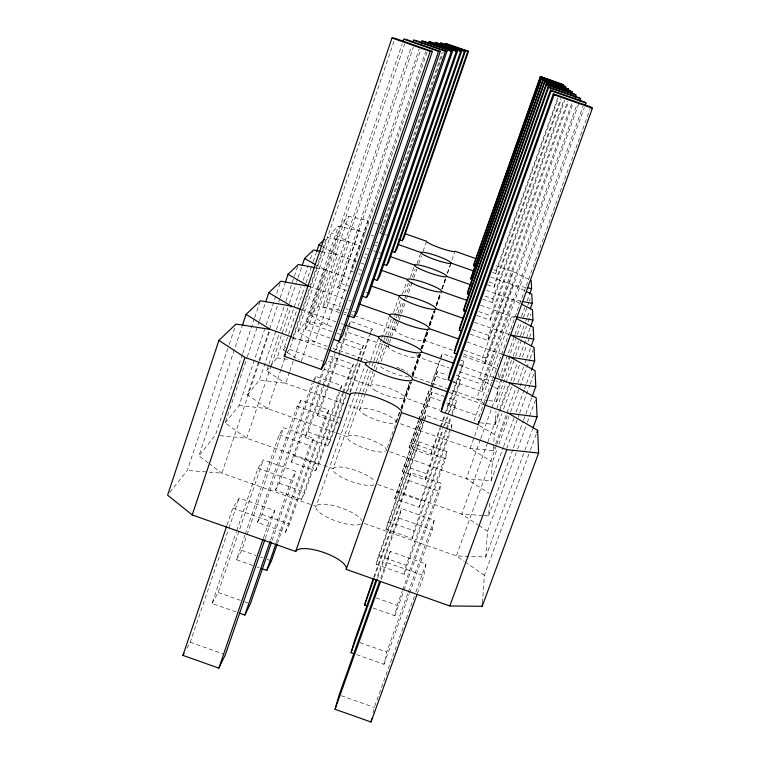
<?xml version="1.0" encoding="UTF-8"?>
<svg xmlns="http://www.w3.org/2000/svg" width="760" height="760" viewBox="0 0 760 760"><rect width="100%" height="100%" fill="white"/><g stroke="black" fill="none" stroke-linecap="round" stroke-linejoin="round"><path stroke-width="0.57" stroke-dasharray="3.8 2.85" d="M482.467 602.861L484.405 575.358L529.919 451.335M364.23 523.383L456.304 555.892L485.697 557.052L487.521 531.231L517.17 450.148M483.93 515.527L488.613 515.831L489.582 502.018M389.709 451.706L466.26 478.705L491.083 480.823L492.404 462.051L497.268 448.695M400.397 423.738L470.174 448.333L493.211 450.718L494.361 434.445L501.97 413.449M480.358 422.807L495.054 424.565L495.986 411.397M488.851 400.567L496.679 401.612L497.562 389.025L501.192 378.993M498.427 376.856L498.902 370.13M452.618 381.235L482.087 391.609L482.894 384.636L582.977 106.4M463.087 356.117L485.288 363.935L485.963 358.036L577.001 104.481M470.316 334.191L488.006 340.413L488.585 335.369L572.223 102.068M476.966 315.495L490.342 320.197L490.846 315.818L567.653 101.289M482.59 299.174L492.366 302.613L492.812 298.794L563.977 99.778M487.445 284.829L494.152 287.185L494.542 283.822L560.718 98.572M492.413 272.384L495.729 273.552L496.071 270.55L557.792 97.641M417.42 593.351L423.823 575.605L425.98 564.024L390.25 551.408L380.332 579.225M409.545 593.17L432.335 529.843L434.14 520.182L401.46 508.649L376.589 578.54M404.016 590.178L439.489 491.435L441.009 483.246L410.903 472.625L373.777 577.049M445.578 458.726L446.88 451.697L418.978 441.864L378.565 555.598L376.086 564.338L404.149 574.256L445.578 458.726L417.173 448.713L418.978 441.864M451.193 428.516L451.953 424.45L425.942 415.283L423.976 420.822M451.801 416.024L455.382 406.011L456.38 400.672L448.628 397.936M449.492 412.186L459.401 384.455L460.275 379.734L454.822 377.815M446.661 410.998L462.945 365.37L463.733 361.171L460.493 360.031M373.036 713.022L373.787 709.65M356.563 654.578L383.962 664.278L386.697 652.061L407.825 593.322M373.226 608.047L394.849 615.695L397.176 605.321L402.353 590.9M404.149 574.256L406.144 565.336L446.88 451.697M423.586 421.933L388.18 521.645L386.023 529.245L412.167 538.479L413.905 530.727L451.953 424.45M421.791 420.945L394.697 498.645L419.159 507.281L420.679 500.488L446.063 429.505M431.49 388.293L402.315 471.732L425.315 479.845L426.654 473.831L442.871 428.45M418.456 420.356L409.079 447.868L430.768 455.515L431.965 450.167L439.907 427.918M381.349 579.357L387.286 562.704L390.25 551.408M377.606 578.132L398.99 518.073L401.46 508.649M374.452 577.23L408.813 480.615L410.903 472.625M424.906 419.244L425.942 415.283M422.36 420.688L432.022 392.094L444.201 396.378M432.24 387.372L437.38 371.678L447.193 375.136M441.056 357.656L442.13 353.571L452.931 357.371M169.784 492.404L187.283 470.449L228.874 345.448M229.244 344.318L235.619 325.175M208.116 462.755L198.939 455.829L241.975 326.743M242.335 354.559L215.374 435.204L198.939 455.829M242.715 353.447L254.324 318.725M254.695 317.604L260.309 300.798M359.442 392.749L333.041 468.711L246.667 438.235L225.178 422.902L246.981 357.798M247.361 356.677L259.017 321.888M259.388 320.758L265.401 302.803M225.178 422.902L239.105 405.431L264.66 329.327M266.161 324.852L280.44 282.321M335.245 432.506L267.662 408.671L247.465 394.934L258.733 361.427M259.113 360.306L278.264 303.344M278.644 302.233L279.765 298.88M280.145 297.758L285.028 283.242M259.293 361.959L221.901 473.138L187.283 470.449M259.673 360.838L270.247 329.394M247.465 394.934L259.426 379.933L276.041 330.609M276.422 329.488L283.974 307.059M285.865 301.454L298.328 264.461M344.299 403.969L285.665 383.306L266.637 370.88L268.536 365.256M268.916 364.135L278.768 334.923M280.288 330.429L289.009 304.589M289.389 303.459L296.21 283.233M296.59 282.112L297.73 278.74M298.101 277.618L301.52 267.501M271.253 365.437L246.667 438.235L217.692 435.433M271.633 364.315L291.298 306.071M270.094 366.538L277.01 357.865L284.231 336.519M285.75 332.025L300.941 287.071M303.221 280.326L308.151 265.715M310.431 258.979L313.091 251.113M286.301 351.861L283.299 349.97L288.22 335.426M288.601 334.305L297.683 307.458M298.062 306.346L304.503 287.327M306.014 282.853L312.825 262.713M313.205 261.592L316.236 252.643M227.069 524.989L232.778 508.126L239.153 498.047L274.816 510.644L265.24 538.564M280.962 369.398L267.662 408.671L239.105 405.431M281.342 368.277L284.762 358.178M292.771 337.449L326.686 237.357L349.077 242.079L361.304 246.383M186.875 648.318L190.266 642.257L228.541 529.35M228.921 528.228L239.153 498.047M286.862 352.868L289.512 349.457L394.981 38.304M327.284 346.36L314.972 342.028L297.92 331.626L331.436 232.807L338.323 226.233L359.262 230.802L365.873 233.13M297.92 331.626L305.938 321.565L338.323 226.233M289.455 372.144L285.665 383.306L259.426 379.933M289.835 371.032L294.006 358.758M294.386 357.637L324.339 269.486L316.416 265.098M236.084 611.961L212.011 603.45L236.303 531.962M236.683 530.841L257.944 468.293L263.264 459.876L295.887 471.39L271.956 540.977M330.239 338.143L305.178 329.317L402.249 43.681M310.849 315.409L342.532 222.205L348.65 216.362L368.305 220.789L337.791 309.871L317.984 306.46L310.849 315.409L327.047 325.014L333.716 327.36M212.011 603.45L218.167 592.458L263.264 459.876M305.178 329.317L309.595 323.627L404.719 43.947M317.984 306.46L348.65 216.362M301.292 361.294L337.535 254.866L323.028 247.047M252.709 565.45L236.512 559.721L244.872 535.192M245.252 534.081L279.072 434.853L283.575 427.719L313.642 438.32L277.562 543.048M339.368 312.578L322.743 306.726L411.293 46.92M236.512 559.721L241.737 550.392L246.686 535.895M247.066 534.774L283.575 427.719M322.743 306.726L326.477 301.91L413.364 47.148M257.412 522.424L297.065 406.372L300.931 400.254L328.795 410.077L289.446 524.125L285.427 532.313L257.412 522.424L261.905 514.396L300.931 400.254M346.503 290.633L337.668 287.527L419.206 48.896M337.668 287.527L340.869 283.404L420.974 49.077M339.596 392.331L305.055 492.309L301.558 499.434L275.452 490.209L312.18 382.945M353.846 272.184L350.502 271.016L425.552 51.841M275.452 490.209L279.357 483.236L313.614 383.258M313.994 382.137L315.923 376.513L341.895 385.671L339.976 391.219M427.072 52.032L353.286 267.444L350.502 271.016M263.483 537.852L269.258 521.008L274.816 510.644M343.32 393.3L318.697 464.502L315.628 470.753L291.184 462.127L317.632 385.035M318.012 383.923L322.61 370.509M291.184 462.127L294.614 456.009L319.067 384.75M319.447 383.638L326.325 363.603M346.094 395.589L330.714 440.002L328.006 445.522L305.035 437.418L333.716 353.923M334.096 352.811L337.924 341.677M270.531 540.303L291.241 480.044L295.887 471.39M305.035 437.418L308.066 432.012L338.988 342.019M338.979 423.159L317.3 415.511L326.914 387.6M327.294 386.479L338.058 355.205M338.438 354.094L347.662 327.284M383.439 234.089L380.123 232.921L442.225 52.411M317.3 415.511L320.007 410.695L327.683 388.379M328.073 387.258L348.431 328.101M348.812 326.981L350.731 321.404L372.315 328.994L370.386 334.571M382.413 229.358L443.279 52.507M276.336 542.564L309.7 445.654L313.642 438.32M285.427 532.313L325.423 416.366L328.795 410.077M301.558 499.434L338.58 392.245M315.628 470.753L342.266 393.718M342.655 392.597L350.759 369.16L353.324 364.373L330.106 356.193M343.71 392.188L353.324 364.373M328.006 445.522L345.714 394.345M346.104 393.233L356.887 362.083M357.276 360.971L361.123 349.847L363.394 345.629L342.694 338.342M347.624 391.144L357.627 362.283M358.007 361.171L363.394 345.629M349.799 391.903L359.86 362.89M360.24 361.769L369.522 334.989M350.274 392.578L369.997 335.692M355.69 392.16L316.046 506.378L311.619 504.811M356.079 391.039L365.798 363.042M359.831 391.628L368.752 365.94M369.141 364.819L370.31 361.466M370.699 360.354L378.851 336.889M362.624 393.148L347.434 436.8L336.357 432.896M363.014 392.027L370.415 370.756M371.972 366.282L373.521 361.808M373.91 360.687L381.311 339.416M381.7 338.295L389.88 314.792M365.218 393.841L359.793 409.431L348.726 405.526M365.608 392.73L373.74 369.341M374.129 368.229L383.43 341.506M383.819 340.394L385.367 335.939M385.757 334.827L391.181 319.238M393.509 312.559L399.323 295.858M385.69 342.076L370.5 385.681L323.617 369.16M386.08 340.955L387.638 336.49M388.027 335.369L400.102 300.713M402.439 294.006L407.502 279.471M381.055 361.522L387.305 343.587M387.704 342.475L395.903 318.934M396.292 317.813L397.47 314.45M397.86 313.329L402.154 300.998M404.89 293.151L408.405 283.072M410.362 277.466L414.656 265.135M399.494 314.06L388.17 346.522L345.942 331.664M399.883 312.94L404.567 299.506M404.956 298.395L410.029 283.841M412.376 277.124L415.112 269.287M417.059 263.691L420.964 252.491M452.618 350.284L423.719 340.119A14.934 2.66 19.3 0 1 408.642 337.649A14.934 2.66 19.3 0 1 395.533 330.201L398.639 321.299M399.028 320.188L400.966 314.63M401.356 313.519L406.011 300.181M406.401 299.07L413.383 279.062M413.772 277.951L416.869 269.059M418.808 263.501L421.524 255.721M423.082 251.275L426.569 241.262M423.719 340.119L427.234 330.115M429.191 324.567L434.283 310.127M436.23 304.57L440.144 293.464M441.712 289.019L445.616 277.913M447.184 273.476L450.319 264.584M451.877 260.148L455.012 251.256M418.788 354.787L418 357.029L449.141 367.992M420.755 349.201L427.452 330.182M429.419 324.596L434.15 311.173M436.116 305.577L440.448 293.274M442.026 288.8L445.569 278.74M447.535 273.144L451.079 263.084M411.958 374.927L419.064 354.768M421.03 349.173L427.737 330.135M429.315 325.66L434.445 311.096M436.411 305.501L440.752 293.18M442.329 288.705L445.873 278.625M409.792 381.947L404.282 397.584L440.049 410.181M412.158 375.24L419.624 354.027M421.591 348.441L427.889 330.572M429.466 326.097L434.967 310.46M436.544 305.995L441.655 291.479M395.969 422.18L399.494 412.167M401.062 407.721L410.067 382.137M412.423 375.469L419.862 354.331M421.828 348.773L428.089 330.98M430.055 325.423L435.147 310.963M399.769 412.519L386.374 450.537A20.643 5.073 19.3 0 0 360.126 436.497A20.643 5.073 19.3 0 0 353.106 443.033A20.643 5.073 19.3 0 0 385.291 451.544M401.346 408.044L410.409 382.327M412.376 376.741L420.251 354.378M422.218 348.792L428.526 330.904M401.536 408.832L410.97 382.062M412.937 376.485L420.802 354.169M401.812 409.659L411.663 381.71M418.845 419.244L429.894 388.075M431.471 383.629L439.764 360.249M440.154 359.138L442.13 353.571M409.079 447.868L418.551 421.144M418.95 420.023L430.397 387.733M430.787 386.612L440.268 359.888M431.88 387.182L437.38 371.678M402.315 471.732L431.841 388.483M422.18 419.843L432.022 392.094M394.697 498.645L421.962 421.8M386.023 529.245L423.985 422.341M376.086 564.338L417.173 448.713M440.306 426.806L444.666 414.57M445.065 413.459L463.733 361.171M430.768 455.515L440.695 427.69M441.094 426.578L445.065 415.454M495.729 273.552L558.353 98.126M443.27 427.338L447.621 415.159M448.01 414.058L460.275 379.734M425.315 479.845L443.147 429.932M444.733 425.495L447.906 416.623M494.152 287.185L561.374 99.056M446.462 428.393L450.433 417.306M452.019 412.87L456.38 400.672M419.159 507.281L446.623 430.492M447.022 429.381L451.402 417.135M492.366 302.613L564.708 100.358M412.167 538.479L450.423 431.661M490.342 320.197L568.508 101.925M488.006 340.413L572.793 103.968M496.85 368.999L481.517 360.459L513.332 271.757L494.627 265.183M402.752 589.788L441.009 483.246M394.849 615.695L403.617 591.289M485.288 363.935L578.55 104.272M408.224 592.211L434.14 520.182M383.962 664.278L409.146 594.282M482.087 391.609L584.336 107.483M473.974 420.878L511.708 316.113L515.052 316.74M374.69 706.297L414.361 596.258M415.957 591.812L425.98 564.024M590.767 106.903L479.237 416.28L445.151 404.272M478.183 426.141L470.174 448.333L492.404 462.051M499.32 377.976L514.644 335.549M515.042 334.428L519.479 322.145M521.493 316.569L524.723 307.629M527.145 300.931L529.159 295.345M501.59 377.881L515.698 338.846M517.313 334.39L521.341 323.238M523.355 317.661L527.383 306.508M527.782 305.397L528.998 302.043M529.397 300.931L530.204 298.699M480.367 439.66L466.26 478.705L489.164 493.325M480.776 438.548L502.142 379.43M502.541 378.318L510.207 357.124M496.679 401.612L511.613 360.316M513.228 355.851L518.481 341.335M520.495 335.758L525.341 322.363M525.749 321.242L526.956 317.898M527.364 316.777L529.378 311.201M496.859 408.091L514.073 360.553M515.669 356.136L522.87 336.233M523.269 335.131L526.471 326.287M528.077 321.86L530.879 314.127M487.492 442.89L461.69 514.102L477.954 524.885M487.892 441.769L499.586 409.507M499.985 408.395L509.257 382.802M495.054 424.565L517.208 363.423M519.631 356.753L530.1 327.854M503.576 409.032L511.594 386.935M513.589 381.406L519.602 364.828M522.405 357.095L526.414 346.047M528.019 341.63L529.226 338.314M529.625 337.212L532.028 330.581M493.211 450.718L495.235 445.141M495.644 444.03L515.907 388.227M517.931 382.651L523.602 367.023M525.226 362.558L526.442 359.214M526.851 358.102L530.499 348.051M496.403 445.512L456.304 555.892L464.056 561.26M496.803 444.391L508.145 413.174M498.883 444.239L509 416.413M510.615 411.958L519.526 387.467M519.925 386.356L529.635 359.632M530.043 358.52L533.681 348.507M491.083 480.823L503.196 447.564M503.595 446.452L514.092 417.63M516.106 412.081L524.181 389.909M524.581 388.806L526.195 384.37M526.604 383.258L531.449 369.959M506.749 448.419L519.298 413.991M519.707 412.88L529.825 385.12M530.233 384.009L533.871 374.015M488.613 515.831L513 449.027M513.408 447.916L523.165 421.192M523.573 420.071L532.114 396.691M517.569 449.036L526.917 423.491M527.317 422.38L535.847 399.057M485.697 557.052L524.428 451.354M524.837 450.243L532.579 429.105M530.328 450.224L536.826 432.506M339.948 389.31L341.895 385.671M370.3 332.756L372.315 328.994M313.68 380.057L315.923 376.513M348.431 325.052L350.731 321.404M380.123 232.921L382.023 230.48M266.637 370.88L269.401 367.412M283.299 349.97L286.102 346.465M482.762 515.461L461.69 514.102L377.416 484.367M487.73 400.425L476.548 398.924L450.119 389.623M277.01 357.865L288.572 359.499M494.769 380.845L479.18 378.565L458.042 371.127M495.881 381.007L498.104 381.33M292.381 338.57L314.972 342.028L349.077 242.079L331.436 232.807M305.938 321.565L327.047 325.014L359.262 230.802L342.532 222.205M316.426 267.957L324.339 269.486L350.075 278.54M521.16 301.207L512.316 299.469L486.723 290.472M321.49 251.617L337.535 254.866L356.421 261.506M526.072 287.517L512.857 284.791L490.789 277.039M374.898 223.107L378.195 224.266M379.297 224.656L383.695 226.195M493.895 269.791L496.071 270.55M384.541 234.469L386.745 235.248M371.383 235.068L373.578 235.837M375.801 242.079L378.005 242.858M489.031 281.884L494.542 283.822M374.813 245.242L377.045 246.022M366.861 248.33L369.084 249.109M373.53 250.677L377.976 252.244M379.088 252.633L382.423 253.802M365.218 253.925L367.45 254.714M377.501 258.248L380.855 259.426M484.984 296.039L492.812 298.794M363.841 257.422L366.006 258.181M360.858 263.065L364.192 264.233M480.577 305.159L514.776 317.699M358.758 269.373L362.035 270.522M478.791 311.581L490.846 315.818M358.292 273.752L360.515 274.541M355.67 280.506L357.912 281.295M474.572 322.325L511.005 335.141M340.869 283.404L348.469 286.083M365.826 292.182L369.075 293.331M472.292 329.64L488.585 335.369M309.092 286.368L343.397 298.433M348.935 300.38L351.148 301.159M466.991 341.924L501.334 354.008M326.477 301.91L340.623 306.888M346.056 308.807L348.232 309.567M352.583 311.096L356.934 312.626M464.18 350.369L485.963 358.036M337.791 309.871L340.014 310.659M344.46 312.217L346.674 313.006M351.12 314.564L353.343 315.343M354.454 315.733L395.533 330.201M463.733 354.198L481.517 360.459M343.805 314.137L346.019 314.916M459.667 364.211L462.945 365.37M301.273 309.586L335.625 321.68M341.164 323.627L343.387 324.406M459.325 365.218L493.725 377.33M339.273 329.317L341.497 330.096M309.595 323.627L332.756 331.778M337.174 333.336L342.684 335.274M456.38 375.298L482.894 384.636M339.026 342.066L361.123 349.847M436.173 376.276L446.13 379.781M452.76 382.118L459.401 384.455M332.88 348.337L367.574 360.553M413.772 376.817L449.017 389.234M292.467 337.221L326.914 349.344M449.169 392.407L483.664 404.558M328.216 361.209L350.759 369.16M430.663 397.299L441.408 401.09M446.785 402.981L455.382 406.011M289.512 349.457L324.644 361.827M320.007 410.695L341.382 418.237M410.562 442.624L431.965 450.167M297.065 406.372L325.423 416.366M308.066 432.012L330.714 440.002M403.987 465.842L426.654 473.831M279.072 434.853L309.7 445.654M408.813 480.615L439.489 491.435M294.614 456.009L318.697 464.502M396.577 491.986L420.679 500.488M257.944 468.293L291.241 480.044M398.99 518.073L432.335 529.843M279.357 483.236L305.055 492.309M388.18 521.645L413.905 530.727M310.507 504.421L221.901 473.138L209.038 463.448M261.905 514.396L289.446 524.125M378.565 555.598L406.144 565.336M232.778 508.126L269.258 521.008M387.286 562.704L423.823 575.605M241.737 550.392L256.025 555.436M260.423 556.994L262.627 557.774M267.026 559.322L271.424 560.88M376.266 597.93L397.176 605.321M257.022 566.979L259.188 567.739M218.167 592.458L240.359 600.305M244.805 601.872L249.242 603.44M360.031 642.628L386.697 652.061M190.266 642.257L224.304 654.312M341.297 695.723L374.291 707.408M513.332 271.757L529.121 279.49M524.438 290.567L512.857 284.791L479.18 378.565L493.478 386.707M519.375 303.05L512.316 299.469L476.548 398.924L484.358 403.474M494.503 387.286L497.562 389.025M479.512 425.552L494.361 434.445M287.299 352.488L299.288 360.041M478.914 525.521L487.521 531.231M465.025 561.934L484.405 575.358M416.48 354.92A15.817 2.973 19.3 0 1 403.93 355.233A15.817 2.973 19.3 0 1 388.997 345.999M408.899 376.894A16.796 3.353 19.3 0 1 390.412 372.067A16.796 3.353 19.3 0 1 379.886 364.885M396.948 367.365A16.796 3.353 19.3 0 1 399.988 368.505M400.966 368.904A16.796 3.353 19.3 0 1 407.712 372.191M360.63 524.058A24.377 7.068 19.3 0 1 323.922 515.461A24.377 7.068 19.3 0 1 327.655 504.497A24.377 7.068 19.3 0 1 361.808 520.6M373.986 484.794A22.354 5.947 19.3 0 1 340.413 476.605A22.354 5.947 19.3 0 1 343.558 467.381A22.354 5.947 19.3 0 1 374.974 481.878M374.556 390.041A17.907 3.819 19.3 0 0 403.389 398.316A17.907 3.819 19.3 0 0 384.19 386.65A17.907 3.819 19.3 0 0 374.556 390.041M364.059 414.305A19.18 4.38 19.3 0 0 394.981 423.035A19.18 4.38 19.3 0 0 374.537 410.2A19.18 4.38 19.3 0 0 364.059 414.305"/><path stroke-width="1.14" d="M291.356 336.822L270.247 329.394L235.989 324.055L218.909 340.385L167.599 495.149L192.214 514.947L295.688 551.503A26.79 8.54 19.2 0 1 324.026 552.596A26.79 8.54 19.2 0 1 346.199 569.354L449.834 605.976L482.22 606.299L482.381 604.01M478.268 424.65L592.401 108.214L590.767 106.903L553.318 93.784L442.956 403.503L441.151 411.578L478.268 424.65L478.629 421.515M451.535 380.845L448.257 379.696L449.758 372.97L550.477 89.984L584.582 101.935L585.941 103.028L585.133 105.251M457.529 354.16L454.204 352.991L455.468 347.31L548.102 86.811L579.414 97.784L580.554 98.695L579.756 100.928M461.462 331.084L459.258 330.305L460.341 325.432L546.079 84.122L575.025 94.259L575.994 95.038L575.197 97.27M465.832 311.572L463.6 310.792L464.541 306.574L544.35 81.804L571.254 91.228L572.09 91.903L571.292 94.135M469.556 294.595L467.381 293.826L468.198 290.139L542.839 79.79L568.708 89.186L542.839 79.79M475.836 266.56L473.623 265.781L474.269 262.894L540.35 76.475L563.141 84.712L540.35 76.475M379.544 581.447L339.102 694.944L335.046 709.26L371.022 722L371.773 718.628M354.369 653.809L351.082 652.64L354.474 640.661L376.19 579.642M367.821 606.138L364.572 604.998L372.989 579.272M242.345 325.622L246.088 314.402L260.309 300.798L291.298 306.071L300.162 309.197M192.214 514.947L244.948 357.409L218.909 340.385M265.781 301.682L268.793 292.704L280.82 281.2L307.962 286.159M285.399 282.122L288.03 274.303L298.328 264.461L315.295 267.738M302.271 265.259L304.551 258.514L313.471 249.983L320.349 251.38M316.616 251.522L318.887 244.815L324.349 239.59M264.86 539.676L225.406 654.692L218.823 668.106L182.913 655.395L226.689 526.11M284.202 356.288L391.989 38L394.981 38.304L432.364 51.404L325.736 362.216L321.252 369.341L284.202 356.288L285.532 354.578M403.009 41.439L403.769 39.197L406.248 39.453L440.296 51.386L342.684 335.274L338.95 341.212L333.507 339.292M412.813 42.446L413.582 40.204L415.663 40.413L446.927 51.366L356.934 312.626L353.78 317.651L348.232 315.695M421.116 43.291L421.885 41.05L423.662 41.23L452.561 51.357L369.075 293.331L366.377 297.625L361.959 296.077M428.231 44.013L429.001 41.771L430.53 41.933L457.406 51.347L379.553 276.688L377.207 280.402L373.873 279.233M218.823 668.106L263.093 538.973M321.252 369.341L430.255 51.404L432.364 51.404M239.371 613.12L244.844 615.058L270.151 541.414M338.95 341.212L438.548 51.386L440.296 51.386M271.577 542.098L250.353 603.839L244.844 615.058M261.345 568.508L266.741 570.408L275.947 543.675M353.78 317.651L445.464 51.376L446.927 51.366M277.181 544.169L271.424 560.88L266.741 570.408M366.377 297.625L451.307 51.357L452.561 51.357M377.207 280.402L456.323 51.347L457.406 51.347M386.631 265.43L460.664 51.338L461.605 51.338L388.673 262.181L386.631 265.43L383.373 264.29M394.896 252.301L464.464 51.328L465.291 51.328L396.701 249.422L394.896 252.301L391.542 251.123M402.202 240.682L467.818 51.328L468.549 51.319L403.807 238.127L402.202 240.682L398.895 239.514M295.688 551.503L350.123 394.459A27.227 6.042 19.3 0 1 378.072 398.002A27.227 6.042 19.3 0 1 401.46 412.556L506.806 449.673L538.612 453.026L537.633 430.293L508.145 413.174L484.776 404.947M346.199 569.354L401.46 412.556M473.623 265.781L540.616 76.826M541.519 78.033L470.697 278.948L541.519 78.033L565.107 86.288L565.753 86.811L564.956 89.034M467.381 293.826L543.172 80.246M463.6 310.792L544.73 82.317L544.35 81.804M459.258 330.305L546.525 84.721L546.079 84.122M364.572 604.998L374.053 578.341M454.204 352.991L548.625 87.514L548.102 86.811M351.082 652.64L377.216 579.244M448.257 379.696L551.105 90.82L550.477 89.984M335.046 709.26L380.56 581.571M441.151 411.578L554.078 94.791L553.318 93.784M371.022 722L417.022 594.462M529.558 294.234L531.572 288.648L531.231 280.526M530.186 308.969L532.209 303.382L531.819 294.243L526.547 291.612M530.508 326.743L532.922 320.074L532.475 309.7L521.389 304.076M531.306 345.819L533.739 339.131L533.225 327.265L516.828 318.763M531.449 369.959L534.679 361.085L534.09 347.387L511.005 335.141L533.739 339.131M449.834 605.976L506.806 449.673M532.114 396.691L535.771 386.669L535.087 370.68L510.207 357.124L502.445 354.397M532.988 427.984L537.063 416.86L536.256 397.945L509.257 382.802L494.836 377.72M536.826 432.506L537.633 430.293M482.22 606.299L538.612 453.026M182.913 655.395L184.043 653.372M508.145 413.174L537.063 416.86M509.257 382.802L535.771 386.669M510.207 357.124L534.679 361.085M516.173 316.948L532.922 320.074M522.262 301.425L532.209 303.382M527.174 287.745L531.572 288.648M468.549 51.319L445.312 43.443L467.818 51.328M465.291 51.328L440.553 42.959L464.464 51.328M541.813 78.422L565.753 86.811M461.605 51.338L435.166 42.408L460.664 51.338M429.001 41.771L456.323 51.347M544.73 82.317L572.09 91.903M421.885 41.05L451.307 51.357M546.525 84.721L575.994 95.038M413.582 40.204L445.464 51.376M548.625 87.514L580.554 98.695M403.769 39.197L438.548 51.386M551.105 90.82L585.941 103.028M391.989 38L430.255 51.404M554.078 94.791L592.401 108.214M404.586 233.538L426.569 241.262A15.076 1.852 19.3 0 0 440.078 247.988A15.076 1.852 19.3 0 0 455.012 251.256L475.912 258.609M397.822 244.359L420.964 252.491M451.079 263.084L474.249 271.225M390.203 256.538L414.656 265.135M446.671 276.383L471.143 284.99M380.855 270.094L407.502 279.471M441.655 291.479L467.229 300.466M371.345 286.017L399.323 295.858M435.926 308.731L463.534 318.449M358.891 303.886L389.88 314.792M429.315 328.662L458.118 338.798M345.601 325.195L378.851 336.889M421.591 351.937L453.767 363.27M329.137 350.132L365.798 363.042M412.442 379.468L446.947 391.618M244.948 357.409L350.123 394.459M318.887 244.815L321.993 246.487M304.551 258.514L315.428 264.547M288.03 274.303L309.092 286.368M268.793 292.704L291.298 306.071M246.088 314.402L270.247 329.394M424.897 255.465A15.96 2.08 19.3 0 0 450.395 263.406A15.96 2.08 19.3 0 0 432.753 254.534A15.96 2.08 19.3 0 0 424.897 255.465M418.808 268.394A16.967 2.347 19.3 0 0 445.93 276.773A16.967 2.347 19.3 0 0 427.224 267.178A16.967 2.347 19.3 0 0 418.808 268.394M411.891 283.062A18.098 2.669 19.3 0 0 440.857 291.935A18.098 2.669 19.3 0 0 420.964 281.504A18.098 2.669 19.3 0 0 411.891 283.062M371.469 368.904A24.729 4.987 19.3 0 0 411.245 380.418A24.729 4.987 19.3 0 0 384.579 364.648A24.729 4.987 19.3 0 0 371.469 368.904M384.132 341.99A22.657 4.189 19.3 0 0 420.517 352.716A22.657 4.189 19.3 0 0 395.941 338.703A22.657 4.189 19.3 0 0 384.132 341.99M394.829 319.276A20.9 3.562 19.3 0 0 428.345 329.308A20.9 3.562 19.3 0 0 405.565 316.72A20.9 3.562 19.3 0 0 394.829 319.276M403.978 299.858A19.399 3.068 19.3 0 0 435.052 309.272A19.399 3.068 19.3 0 0 413.81 297.863A19.399 3.068 19.3 0 0 403.978 299.858"/></g></svg>
